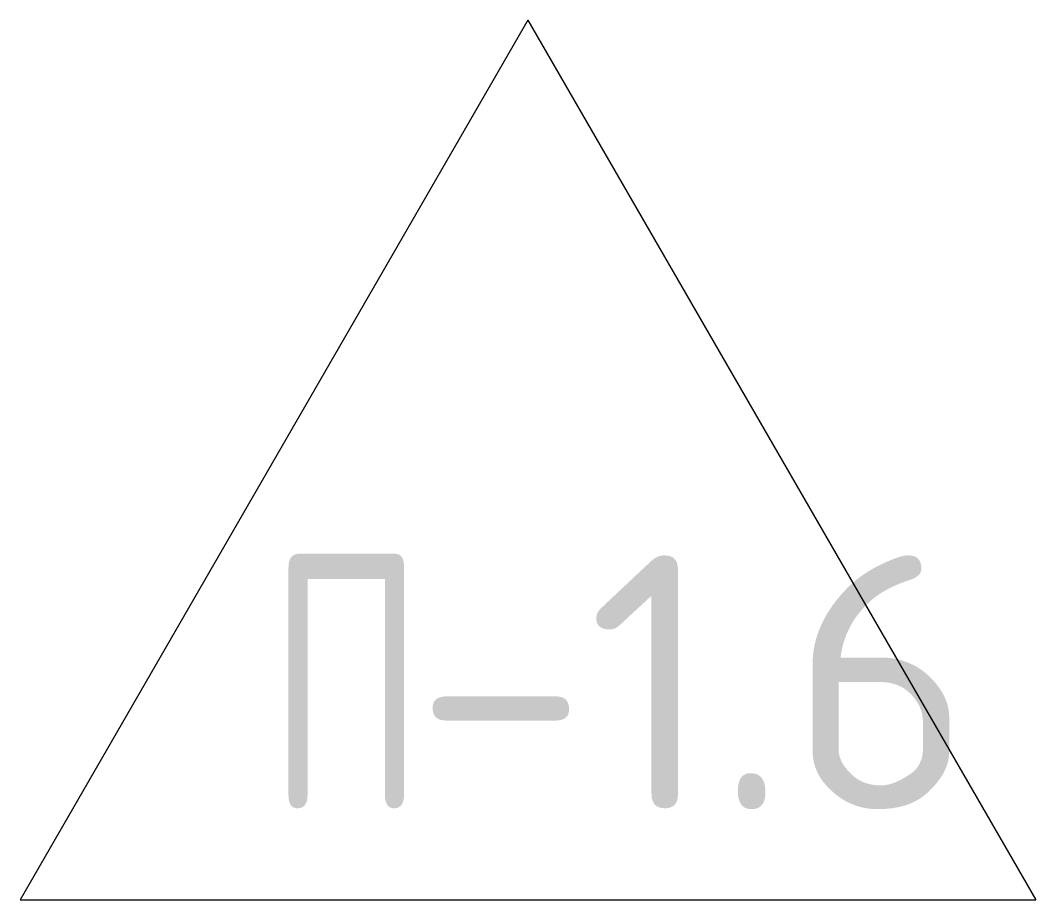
# Model space of a CAD drawing. Header units: millimetres. Extents: x -592259 to 288321, y -552984 to 293768.
# Drawn here: x 165118 to 165918, y -219276 to -218583 of the extents above; entities that cross this region are included whole.
import ezdxf

# ---------------------------------------------------------------- set-up
doc = ezdxf.new("R2010")
doc.units = ezdxf.units.MM
doc.layers.add('A-FLOR-____-IDEN', color=250, linetype='Continuous', lineweight=9)
doc.styles.add('ISOCPEUR_2', font='isocpeur.ttf', dxfattribs={"height": 160})

# ---------------------------------------------------------------- blocks, each defined once
blk = doc.blocks.new('AAR_СКБ_Марка_Перекрытия - Марка пола-17325028-АР1_Маркировочный план 3 этажа секция 2_3')
at = {"layer": 'A-FLOR-____-IDEN'}
for p, q in [((0, 6.9317), (-4.002, 0)), ((0, 6.9317), (4.002, 0)), ((-4.002, 0), (4.002, 0))]:
    blk.add_line(p, q, dxfattribs=at)

msp = doc.modelspace()

# ---------------------------------------------------------------- block references
at = {"layer": 'A-FLOR-____-IDEN', "xscale": 99.99999999999993, "yscale": 99.99999999999993, "zscale": 99.99999999999993}
msp.add_blockref('AAR_СКБ_Марка_Перекрытия - Марка пола-17325028-АР1_Маркировочный план 3 этажа секция 2_3', (165518.1852, -219276.1615), dxfattribs=at)

# ---------------------------------------------------------------- texts
at = {"layer": 'A-FLOR-____-IDEN', "char_height": 200, "attachment_point": 1, "style": 'ISOCPEUR_2'}
for s, insert, width in [('\\fISOCPEUR|b0|i0|c204|p34|;\\W.7;П', (165312.9503, -219004.7757), 140.295312), ('-1.6', (165428.7055, -219004.7757), 381.60325)]:
    msp.add_mtext(s, dxfattribs=dict(at, insert=insert, width=width))

doc.saveas('drawing.dxf')
